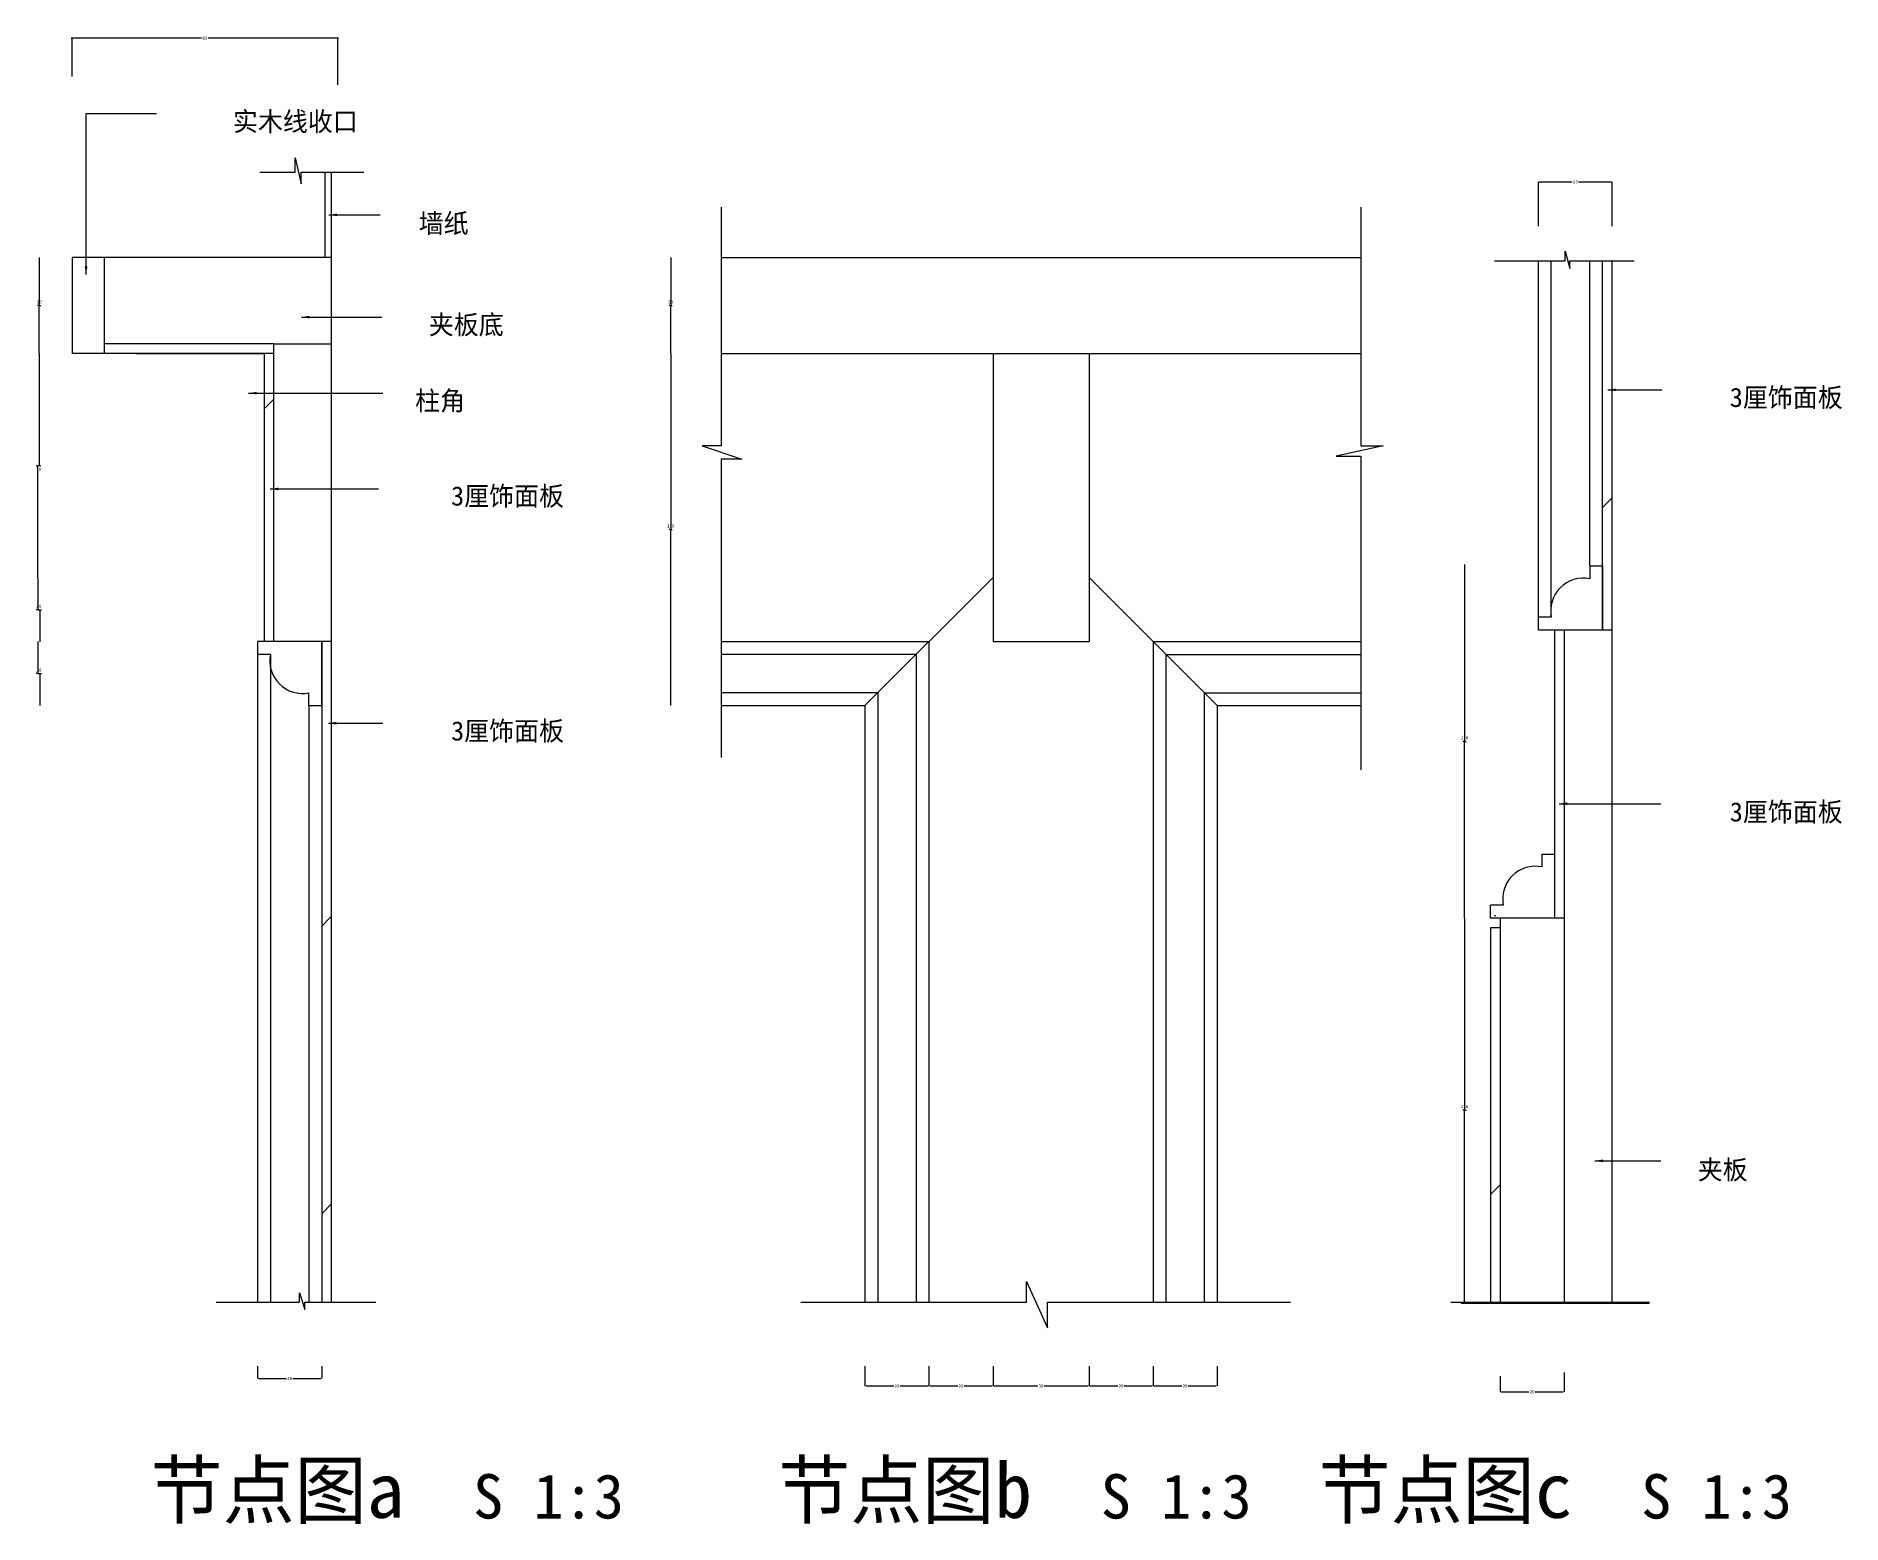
# Model space of a CAD drawing. Header units: metres. Extents: x 53265 to 57686, y 6208 to 9529.
# Drawn here: x 53265 to 53829, y 8446 to 8911 of the extents above; entities that cross this region are included whole.
import ezdxf

# ---------------------------------------------------------------- set-up
doc = ezdxf.new("R2010")
doc.units = ezdxf.units.M
doc.layers.add('7标住', color=1, linetype='Continuous')
doc.dimstyles.get("Standard").update_dxf_attribs({"dimtxt": 2.5, "dimasz": 2.5, "dimexe": 1.25, "dimexo": 0.625, "dimtad": 1, "dimcen": 2.5, "dimazin": 3, "dimtfac": 1, "dimtmove": 0, "dimatfit": 3})

# ---------------------------------------------------------------- blocks, each defined once
blk = doc.blocks.new('_CLOSEDFILLED')
at = {"color": 0, "linetype": 'BYBLOCK'}
blk.add_solid([(-1, 0.2), (0, 0), (-1, -0.2)], dxfattribs=at)
blk = doc.blocks.new('*D1')
for p, q in [((53524.09, 8495.21), (53524.09, 8489.06)), ((53544.09, 8495.21), (53544.09, 8489.06)), ((53524.34, 8489.06), (53533.09, 8489.06)), ((53535.09, 8489.06), (53543.84, 8489.06))]:
    blk.add_line(p, q)
at = {"layer": 'Defpoints'}
for p in [(53524.09, 8495.21), (53544.09, 8495.21), (53524.09, 8489.06)]:
    blk.add_point(p, dxfattribs=at)
at = {"layer": '7标住', "xscale": 0.25, "yscale": 0.25, "rotation": 180}
blk.add_blockref('_CLOSEDFILLED', (53524.09, 8489.06), dxfattribs=at)
at = {"layer": '7标住', "xscale": 0.25, "yscale": 0.25}
blk.add_blockref('_CLOSEDFILLED', (53544.09, 8489.06), dxfattribs=at)
at = {"layer": '7标住', "insert": (53534.09, 8489.06), "char_height": 1, "attachment_point": 5}
blk.add_mtext('20', dxfattribs=at)
blk = doc.blocks.new('*D2')
for p, q in [((53544.09, 8495.21), (53544.09, 8489.06)), ((53564.09, 8495.21), (53564.09, 8489.06)), ((53544.34, 8489.06), (53553.09, 8489.06)), ((53555.09, 8489.06), (53563.84, 8489.06))]:
    blk.add_line(p, q)
at = {"layer": 'Defpoints'}
for p in [(53544.09, 8495.21), (53564.09, 8495.21), (53544.09, 8489.06)]:
    blk.add_point(p, dxfattribs=at)
at = {"layer": '7标住', "xscale": 0.25, "yscale": 0.25, "rotation": 180}
blk.add_blockref('_CLOSEDFILLED', (53544.09, 8489.06), dxfattribs=at)
at = {"layer": '7标住', "xscale": 0.25, "yscale": 0.25}
blk.add_blockref('_CLOSEDFILLED', (53564.09, 8489.06), dxfattribs=at)
at = {"layer": '7标住', "insert": (53554.09, 8489.06), "char_height": 1, "attachment_point": 5}
blk.add_mtext('20', dxfattribs=at)
blk = doc.blocks.new('*D3')
for p, q in [((53564.09, 8495.21), (53564.09, 8489.06)), ((53594.09, 8495.21), (53594.09, 8489.06)), ((53564.34, 8489.06), (53578.09, 8489.06)), ((53580.09, 8489.06), (53593.84, 8489.06))]:
    blk.add_line(p, q)
at = {"layer": 'Defpoints'}
for p in [(53564.09, 8495.21), (53594.09, 8495.21), (53564.09, 8489.06)]:
    blk.add_point(p, dxfattribs=at)
at = {"layer": '7标住', "xscale": 0.25, "yscale": 0.25, "rotation": 180}
blk.add_blockref('_CLOSEDFILLED', (53564.09, 8489.06), dxfattribs=at)
at = {"layer": '7标住', "xscale": 0.25, "yscale": 0.25}
blk.add_blockref('_CLOSEDFILLED', (53594.09, 8489.06), dxfattribs=at)
at = {"layer": '7标住', "insert": (53579.09, 8489.06), "char_height": 1, "attachment_point": 5}
blk.add_mtext('30', dxfattribs=at)
blk = doc.blocks.new('*D4')
for p, q in [((53594.09, 8495.21), (53594.09, 8489.06)), ((53614.09, 8495.21), (53614.09, 8489.06)), ((53594.34, 8489.06), (53603.09, 8489.06)), ((53605.09, 8489.06), (53613.84, 8489.06))]:
    blk.add_line(p, q)
at = {"layer": 'Defpoints'}
for p in [(53594.09, 8495.21), (53614.09, 8495.21), (53594.09, 8489.06)]:
    blk.add_point(p, dxfattribs=at)
at = {"layer": '7标住', "xscale": 0.25, "yscale": 0.25, "rotation": 180}
blk.add_blockref('_CLOSEDFILLED', (53594.09, 8489.06), dxfattribs=at)
at = {"layer": '7标住', "xscale": 0.25, "yscale": 0.25}
blk.add_blockref('_CLOSEDFILLED', (53614.09, 8489.06), dxfattribs=at)
at = {"layer": '7标住', "insert": (53604.09, 8489.06), "char_height": 1, "attachment_point": 5}
blk.add_mtext('20', dxfattribs=at)
blk = doc.blocks.new('*D5')
for p, q in [((53614.09, 8495.21), (53614.09, 8489.06)), ((53634.09, 8495.21), (53634.09, 8489.06)), ((53614.34, 8489.06), (53623.09, 8489.06)), ((53625.09, 8489.06), (53633.84, 8489.06))]:
    blk.add_line(p, q)
at = {"layer": 'Defpoints'}
for p in [(53614.09, 8495.21), (53634.09, 8495.21), (53614.09, 8489.06)]:
    blk.add_point(p, dxfattribs=at)
at = {"layer": '7标住', "xscale": 0.25, "yscale": 0.25, "rotation": 180}
blk.add_blockref('_CLOSEDFILLED', (53614.09, 8489.06), dxfattribs=at)
at = {"layer": '7标住', "xscale": 0.25, "yscale": 0.25}
blk.add_blockref('_CLOSEDFILLED', (53634.09, 8489.06), dxfattribs=at)
at = {"layer": '7标住', "insert": (53624.09, 8489.06), "char_height": 1, "attachment_point": 5}
blk.add_mtext('20', dxfattribs=at)
blk = doc.blocks.new('*D6')
for p, q in [((53463.39, 8811.57), (53463.39, 8756.57)), ((53463.14, 8756.57), (53462.89, 8756.57)), ((53463.39, 8701.57), (53463.39, 8756.57)), ((53463.39, 8756.57), (53463.39, 8756.57)), ((53463.64, 8756.57), (53463.89, 8756.57))]:
    blk.add_line(p, q)
at = {"layer": 'Defpoints'}
for p in [(53463.39, 8811.57), (53463.39, 8756.57), (53463.39, 8701.57)]:
    blk.add_point(p, dxfattribs=at)
at = {"layer": '7标住', "xscale": 0.25, "yscale": 0.25}
blk.add_blockref('_CLOSEDFILLED', (53463.39, 8756.57), dxfattribs=at)
at = {"layer": '7标住', "xscale": 0.25, "yscale": 0.25, "rotation": 180}
blk.add_blockref('_CLOSEDFILLED', (53463.39, 8756.57), dxfattribs=at)
at = {"layer": '7标住', "insert": (53463.39, 8757.695), "char_height": 1, "attachment_point": 5}
blk.add_mtext('110', dxfattribs=at)
blk = doc.blocks.new('*D7')
for p, q in [((53463.39, 8841.57), (53463.39, 8826.57)), ((53463.14, 8826.57), (53462.89, 8826.57)), ((53463.39, 8811.57), (53463.39, 8826.57)), ((53463.39, 8826.57), (53463.39, 8826.57)), ((53463.64, 8826.57), (53463.89, 8826.57))]:
    blk.add_line(p, q)
at = {"layer": 'Defpoints'}
for p in [(53463.39, 8841.57), (53463.39, 8826.57), (53463.39, 8811.57)]:
    blk.add_point(p, dxfattribs=at)
at = {"layer": '7标住', "xscale": 0.25, "yscale": 0.25}
blk.add_blockref('_CLOSEDFILLED', (53463.39, 8826.57), dxfattribs=at)
at = {"layer": '7标住', "xscale": 0.25, "yscale": 0.25, "rotation": 180}
blk.add_blockref('_CLOSEDFILLED', (53463.39, 8826.57), dxfattribs=at)
at = {"layer": '7标住', "insert": (53463.39, 8827.695), "char_height": 1, "attachment_point": 5}
blk.add_mtext('30', dxfattribs=at)
blk = doc.blocks.new('*D8')
for p, q in [((53316.83, 8910.07), (53276.08, 8910.07)), ((53276.33, 8898.13), (53276.33, 8910.07)), ((53359.58, 8910.07), (53318.83, 8910.07)), ((53359.33, 8895.47), (53359.33, 8910.07))]:
    blk.add_line(p, q)
at = {"layer": 'Defpoints'}
for p in [(53359.33, 8910.07), (53276.33, 8898.13), (53359.33, 8895.47)]:
    blk.add_point(p, dxfattribs=at)
at = {"layer": '7标住', "xscale": 0.25, "yscale": 0.25}
blk.add_blockref('_CLOSEDFILLED', (53276.33, 8910.07), dxfattribs=at)
at = {"layer": '7标住', "xscale": 0.25, "yscale": 0.25, "rotation": 180}
blk.add_blockref('_CLOSEDFILLED', (53359.33, 8910.07), dxfattribs=at)
at = {"layer": '7标住', "insert": (53317.83, 8910.07), "char_height": 1, "attachment_point": 5}
blk.add_mtext('83', dxfattribs=at)
blk = doc.blocks.new('*D16')
for p, q in [((53334.33, 8495.21), (53334.33, 8491.39)), ((53354.33, 8495.21), (53354.33, 8491.39)), ((53334.58, 8491.39), (53343.33, 8491.39)), ((53345.33, 8491.39), (53354.08, 8491.39))]:
    blk.add_line(p, q)
at = {"layer": 'Defpoints'}
for p in [(53334.33, 8495.21), (53354.33, 8495.21), (53334.33, 8491.39)]:
    blk.add_point(p, dxfattribs=at)
at = {"layer": '7标住', "xscale": 0.25, "yscale": 0.25, "rotation": 180}
blk.add_blockref('_CLOSEDFILLED', (53334.33, 8491.39), dxfattribs=at)
at = {"layer": '7标住', "xscale": 0.25, "yscale": 0.25}
blk.add_blockref('_CLOSEDFILLED', (53354.33, 8491.39), dxfattribs=at)
at = {"layer": '7标住', "insert": (53344.33, 8491.39), "char_height": 1, "attachment_point": 5}
blk.add_mtext('20', dxfattribs=at)
blk = doc.blocks.new('*D17')
for p, q in [((53266.07, 8841.57), (53266.07, 8826.57)), ((53265.82, 8826.57), (53265.57, 8826.57)), ((53266.07, 8811.57), (53266.07, 8826.57)), ((53266.07, 8826.57), (53266.07, 8826.57)), ((53266.32, 8826.57), (53266.57, 8826.57))]:
    blk.add_line(p, q)
at = {"layer": 'Defpoints'}
for p in [(53266.07, 8841.57), (53266.07, 8826.57), (53266.07, 8811.57)]:
    blk.add_point(p, dxfattribs=at)
at = {"layer": '7标住', "xscale": 0.25, "yscale": 0.25}
blk.add_blockref('_CLOSEDFILLED', (53266.07, 8826.57), dxfattribs=at)
at = {"layer": '7标住', "xscale": 0.25, "yscale": 0.25, "rotation": 180}
blk.add_blockref('_CLOSEDFILLED', (53266.07, 8826.57), dxfattribs=at)
at = {"layer": '7标住', "insert": (53266.07, 8827.695), "char_height": 1, "attachment_point": 5}
blk.add_mtext('30', dxfattribs=at)
blk = doc.blocks.new('*D18')
for p, q in [((53266.07, 8811.57), (53266.07, 8776.53)), ((53265.41, 8776.53), (53265.16, 8776.53)), ((53265.66, 8741.48), (53265.66, 8776.53)), ((53266.07, 8776.53), (53265.66, 8776.53)), ((53266.32, 8776.53), (53266.57, 8776.53))]:
    blk.add_line(p, q)
at = {"layer": 'Defpoints'}
for p in [(53266.07, 8811.57), (53266.07, 8776.53), (53265.66, 8741.48)]:
    blk.add_point(p, dxfattribs=at)
at = {"layer": '7标住', "xscale": 0.25, "yscale": 0.25, "rotation": 180}
blk.add_blockref('_CLOSEDFILLED', (53265.66, 8776.53), dxfattribs=at)
at = {"layer": '7标住', "xscale": 0.25, "yscale": 0.25}
blk.add_blockref('_CLOSEDFILLED', (53266.07, 8776.53), dxfattribs=at)
at = {"layer": '7标住', "insert": (53265.865, 8775.405), "char_height": 1, "attachment_point": 5}
blk.add_mtext('70', dxfattribs=at)
blk = doc.blocks.new('*D19')
for p, q in [((53265.66, 8721.57), (53265.66, 8711.57)), ((53265.41, 8711.57), (53265.16, 8711.57)), ((53265.66, 8711.57), (53266.34, 8711.57)), ((53266.34, 8701.57), (53266.34, 8711.57)), ((53266.59, 8711.57), (53266.84, 8711.57))]:
    blk.add_line(p, q)
at = {"layer": 'Defpoints'}
for p in [(53265.66, 8721.57), (53265.66, 8711.57), (53266.34, 8701.57)]:
    blk.add_point(p, dxfattribs=at)
at = {"layer": '7标住', "xscale": 0.25, "yscale": 0.25}
blk.add_blockref('_CLOSEDFILLED', (53265.66, 8711.57), dxfattribs=at)
at = {"layer": '7标住', "xscale": 0.25, "yscale": 0.25, "rotation": 180}
blk.add_blockref('_CLOSEDFILLED', (53266.34, 8711.57), dxfattribs=at)
at = {"layer": '7标住', "insert": (53266, 8712.695), "char_height": 1, "attachment_point": 5}
blk.add_mtext('20', dxfattribs=at)
blk = doc.blocks.new('*D32')
for p, q in [((53265.66, 8741.48), (53265.66, 8731.48)), ((53265.41, 8731.48), (53265.16, 8731.48)), ((53265.66, 8731.48), (53266.34, 8731.48)), ((53266.34, 8721.48), (53266.34, 8731.48)), ((53266.59, 8731.48), (53266.84, 8731.48))]:
    blk.add_line(p, q)
at = {"layer": 'Defpoints'}
for p in [(53265.66, 8741.48), (53265.66, 8731.48), (53266.34, 8721.48)]:
    blk.add_point(p, dxfattribs=at)
at = {"layer": '7标住', "xscale": 0.25, "yscale": 0.25}
blk.add_blockref('_CLOSEDFILLED', (53265.66, 8731.48), dxfattribs=at)
at = {"layer": '7标住', "xscale": 0.25, "yscale": 0.25, "rotation": 180}
blk.add_blockref('_CLOSEDFILLED', (53266.34, 8731.48), dxfattribs=at)
at = {"layer": '7标住', "insert": (53266, 8732.605), "char_height": 1, "attachment_point": 5}
blk.add_mtext('20', dxfattribs=at)
blk = doc.blocks.new('*D33')
for p, q in [((53722.54, 8492.15), (53722.54, 8487.25)), ((53742.54, 8493.25), (53742.54, 8487.25)), ((53722.79, 8487.25), (53731.54, 8487.25)), ((53733.54, 8487.25), (53742.29, 8487.25))]:
    blk.add_line(p, q)
at = {"layer": 'Defpoints'}
for p in [(53722.54, 8492.15), (53742.54, 8493.25), (53722.54, 8487.25)]:
    blk.add_point(p, dxfattribs=at)
at = {"layer": '7标住', "xscale": 0.25, "yscale": 0.25, "rotation": 180}
blk.add_blockref('_CLOSEDFILLED', (53722.54, 8487.25), dxfattribs=at)
at = {"layer": '7标住', "xscale": 0.25, "yscale": 0.25}
blk.add_blockref('_CLOSEDFILLED', (53742.54, 8487.25), dxfattribs=at)
at = {"layer": '7标住', "insert": (53732.54, 8487.25), "char_height": 1, "attachment_point": 5}
blk.add_mtext('20', dxfattribs=at)
blk = doc.blocks.new('*D34')
for p, q in [((53734.54, 8851.35), (53734.54, 8865.2)), ((53734.79, 8865.2), (53745.04, 8865.2)), ((53747.04, 8865.2), (53757.29, 8865.2)), ((53757.54, 8851.35), (53757.54, 8865.2))]:
    blk.add_line(p, q)
at = {"layer": 'Defpoints'}
for p in [(53734.54, 8865.2), (53734.54, 8851.35), (53757.54, 8851.35)]:
    blk.add_point(p, dxfattribs=at)
at = {"layer": '7标住', "xscale": 0.25, "yscale": 0.25, "rotation": 180}
blk.add_blockref('_CLOSEDFILLED', (53734.54, 8865.2), dxfattribs=at)
at = {"layer": '7标住', "xscale": 0.25, "yscale": 0.25}
blk.add_blockref('_CLOSEDFILLED', (53757.54, 8865.2), dxfattribs=at)
at = {"layer": '7标住', "insert": (53746.04, 8865.2), "char_height": 1, "attachment_point": 5}
blk.add_mtext('23', dxfattribs=at)
blk = doc.blocks.new('*D35')
for p, q in [((53711.41, 8635.2), (53711.41, 8575.2)), ((53711.16, 8575.2), (53710.91, 8575.2)), ((53711.41, 8515.2), (53711.41, 8575.2)), ((53711.41, 8575.2), (53711.41, 8575.2)), ((53711.66, 8575.2), (53711.91, 8575.2))]:
    blk.add_line(p, q)
at = {"layer": 'Defpoints'}
for p in [(53711.41, 8635.2), (53711.41, 8575.2), (53711.41, 8515.2)]:
    blk.add_point(p, dxfattribs=at)
at = {"layer": '7标住', "xscale": 0.25, "yscale": 0.25}
blk.add_blockref('_CLOSEDFILLED', (53711.41, 8575.2), dxfattribs=at)
at = {"layer": '7标住', "xscale": 0.25, "yscale": 0.25, "rotation": 180}
blk.add_blockref('_CLOSEDFILLED', (53711.41, 8575.2), dxfattribs=at)
at = {"layer": '7标住', "insert": (53711.41, 8576.325), "char_height": 1, "attachment_point": 5}
blk.add_mtext('120', dxfattribs=at)
blk = doc.blocks.new('*D36')
for p, q in [((53711.41, 8745.62), (53711.41, 8690.41)), ((53711.16, 8690.41), (53710.91, 8690.41)), ((53711.41, 8635.2), (53711.41, 8690.41)), ((53711.41, 8690.41), (53711.41, 8690.41)), ((53711.66, 8690.41), (53711.91, 8690.41))]:
    blk.add_line(p, q)
at = {"layer": 'Defpoints'}
for p in [(53711.41, 8745.62), (53711.41, 8690.41), (53711.41, 8635.2)]:
    blk.add_point(p, dxfattribs=at)
at = {"layer": '7标住', "xscale": 0.25, "yscale": 0.25}
blk.add_blockref('_CLOSEDFILLED', (53711.41, 8690.41), dxfattribs=at)
at = {"layer": '7标住', "xscale": 0.25, "yscale": 0.25, "rotation": 180}
blk.add_blockref('_CLOSEDFILLED', (53711.41, 8690.41), dxfattribs=at)
at = {"layer": '7标住', "insert": (53711.41, 8691.535), "char_height": 1, "attachment_point": 5}
blk.add_mtext('110', dxfattribs=at)

msp = doc.modelspace()

# ---------------------------------------------------------------- hatches: boundary and pattern name
h = msp.add_hatch()
h.set_pattern_fill('ANSI31', scale=20)
h.paths.add_polyline_path([(53757.54, 8840.52), (53754.54, 8840.52), (53754.54, 8725.2), (53757.54, 8725.2)])
h = msp.add_hatch()
h.set_pattern_fill('ANSI31', scale=20)
h.paths.add_polyline_path([(53286.33, 8814.57), (53286.33, 8811.57), (53339.33, 8811.57), (53339.33, 8814.57)])
h.paths.add_polyline_path([(53336.33, 8741.57), (53336.33, 8721.57), (53339.33, 8721.57), (53339.33, 8811.57), (53336.33, 8811.57)])
h = msp.add_hatch()
h.set_pattern_fill('DOTS', scale=20)
h.paths.add_polyline_path([(53734.54, 8725.2), (53734.54, 8729.2), (53738.54, 8729.2, -0.54), (53750.54, 8741.2), (53750.54, 8745.2), (53754.54, 8745.2), (53754.54, 8725.2)])
h = msp.add_hatch()
h.set_pattern_fill('DOTS', scale=20)
h.paths.add_polyline_path([(53334.33, 8721.57), (53334.33, 8717.57), (53338.33, 8717.57, 0.54), (53350.33, 8705.57), (53350.33, 8701.57), (53354.33, 8701.57), (53354.33, 8721.57)])
h = msp.add_hatch()
h.set_pattern_fill('ANSI31', scale=20)
h.paths.add_polyline_path([(53357.33, 8721.57), (53354.33, 8721.57), (53354.33, 8515.21), (53357.33, 8515.21)])
h = msp.add_hatch()
h.set_pattern_fill('DOTS', scale=20)
h.paths.add_polyline_path([(53719.54, 8635.2), (53719.54, 8639.2), (53723.54, 8639.2, -0.54), (53735.54, 8651.2), (53735.54, 8655.2), (53739.54, 8655.2), (53739.54, 8635.2)])
h = msp.add_hatch()
h.set_pattern_fill('ANSI31', scale=20)
h.paths.add_polyline_path([(53719.54, 8515.2), (53722.54, 8515.2), (53722.54, 8632.2), (53719.54, 8632.2)])

# ---------------------------------------------------------------- linework, layer by layer
for p, q in [((53355.33, 8868.27), (53355.33, 8841.57)), ((53357.33, 8868.27), (53357.33, 8515.21)), ((53276.33, 8841.57), (53276.33, 8811.57)), ((53357.33, 8841.57), (53276.33, 8841.57)), ((53286.33, 8841.57), (53286.33, 8811.57)), ((53479.17, 8841.57), (53679.01, 8841.57)), ((53734.54, 8729.2), (53734.54, 8840.5)), ((53738.54, 8729.2), (53738.54, 8840.5)), ((53750.54, 8745.2), (53750.54, 8840.52)), ((53754.54, 8725.2), (53754.54, 8840.52)), ((53757.54, 8515.2), (53757.54, 8840.52)), ((53339.33, 8814.57), (53286.33, 8814.57)), ((53339.33, 8814.57), (53339.33, 8721.57)), ((53339.33, 8814.57), (53357.33, 8814.57)), ((53339.33, 8811.57), (53276.33, 8811.57)), ((53296.33, 8811.57), (53336.33, 8811.57)), ((53336.33, 8811.57), (53336.33, 8721.57)), ((53336.33, 8811.57), (53336.33, 8741.57)), ((53336.33, 8811.57), (53336.33, 8741.57)), ((53479.17, 8811.57), (53679.01, 8811.57)), ((53564.09, 8811.57), (53564.09, 8721.57)), ((53594.09, 8811.57), (53594.09, 8721.57)), ((53524.09, 8701.57), (53564.09, 8741.57)), ((53634.09, 8701.57), (53594.09, 8741.57)), ((53750.54, 8745.2), (53754.54, 8745.2)), ((53750.54, 8745.2), (53750.54, 8741.2)), ((53754.54, 8745.2), (53754.54, 8725.2)), ((53738.54, 8729.2), (53734.54, 8729.2)), ((53734.54, 8725.2), (53734.54, 8729.2)), ((53757.54, 8725.2), (53734.54, 8725.2)), ((53739.54, 8725.2), (53739.54, 8655.2)), ((53742.54, 8725.2), (53742.54, 8635.2)), ((53357.33, 8721.57), (53334.33, 8721.57)), ((53334.33, 8721.57), (53334.33, 8717.57)), ((53338.33, 8717.57), (53334.33, 8717.57)), ((53334.33, 8717.57), (53334.33, 8515.2)), ((53338.33, 8717.57), (53338.33, 8515.2)), ((53354.33, 8701.57), (53354.33, 8721.57)), ((53354.33, 8721.57), (53354.33, 8515.21)), ((53479.17, 8721.57), (53544.09, 8721.57)), ((53540.09, 8717.57), (53479.17, 8717.57)), ((53540.09, 8717.57), (53540.09, 8515.21)), ((53544.09, 8721.57), (53544.09, 8515.21)), ((53564.09, 8721.57), (53594.09, 8721.57)), ((53614.09, 8721.57), (53614.09, 8515.21)), ((53614.09, 8721.57), (53679.01, 8721.57)), ((53618.09, 8717.57), (53618.09, 8515.21)), ((53618.09, 8717.57), (53679.01, 8717.57)), ((53350.33, 8701.57), (53350.33, 8705.57)), ((53350.33, 8701.57), (53354.33, 8701.57)), ((53350.33, 8701.57), (53350.33, 8515.21)), ((53528.09, 8705.57), (53479.17, 8705.57)), ((53479.17, 8701.57), (53524.09, 8701.57)), ((53524.09, 8701.57), (53524.09, 8515.21)), ((53528.09, 8705.57), (53528.09, 8515.21)), ((53630.09, 8705.57), (53630.09, 8515.21)), ((53630.09, 8705.57), (53679.01, 8705.57)), ((53634.09, 8701.57), (53634.09, 8515.21)), ((53634.09, 8701.57), (53679.01, 8701.57)), ((53735.54, 8655.2), (53739.54, 8655.2)), ((53735.54, 8655.2), (53735.54, 8651.2)), ((53739.54, 8655.2), (53739.54, 8635.2)), ((53723.54, 8639.2), (53719.54, 8639.2)), ((53719.54, 8635.2), (53719.54, 8639.2)), ((53742.54, 8635.2), (53719.54, 8635.2)), ((53722.54, 8635.2), (53722.54, 8515.2)), ((53742.54, 8635.2), (53742.54, 8515.2)), ((53722.54, 8632.2), (53719.54, 8632.2)), ((53719.54, 8632.2), (53719.54, 8515.2)), ((53707.09, 8515.2), (53769.25, 8515.2))]:
    msp.add_line(p, q)
for points in [[(53334.98, 8868.27), (53346.05, 8868.27), (53346.05, 8872.71), (53347.94, 8864.54), (53347.94, 8868.27), (53367.46, 8868.27)], [(53479.17, 8857.32), (53479.17, 8782.75), (53473.17, 8782.75), (53485.56, 8778.58), (53479.17, 8778.58), (53479.17, 8685.38)], [(53679.01, 8857.32), (53679.01, 8782.75), (53685.98, 8782.75), (53671.29, 8779.55), (53679.01, 8779.55), (53679.01, 8681.53)], [(53720.77, 8840.5), (53742.88, 8840.5), (53742.88, 8843.52), (53744.34, 8838.17), (53744.34, 8840.52), (53764.39, 8840.52)], [(53504.09, 8515.21), (53574.59, 8515.21), (53574.59, 8521.71), (53581.09, 8507.21), (53581.09, 8515.21), (53657.09, 8515.21)], [(53321.39, 8515.2), (53347.42, 8515.2), (53347.42, 8518.18), (53349.08, 8512.94), (53349.08, 8515.21), (53371.22, 8515.21)], [(53710.41, 8514.89), (53769.25, 8514.89)]]:
    msp.add_lwpolyline(points)
for centre, start, end in [((53748.54, 8731.2), 78.7, 191.3), ((53348.33, 8715.58), 168.7, 281.3), ((53733.54, 8641.2), 78.7, 191.3)]:
    msp.add_arc(centre, 10.2, start, end)

# ---------------------------------------------------------------- texts
for s, height, p in [('节点图a', 17.31, (53300.9, 8447.85)), ('节点图b', 17.31, (53497.01, 8447.85)), ('节点图c', 17.31, (53665.85, 8447.85)), ('S 1:3', 13.85, (53401.65, 8447.64)), ('S 1:3', 13.85, (53597.76, 8447.64)), ('S 1:3', 13.85, (53766.6, 8447.64))]:
    msp.add_text(s, height=height).set_placement(p)
at = {"char_height": 6, "attachment_point": 1}
for s, insert in [('实木线收口', (53326.61, 8887.06)), ('墙纸', (53384.66, 8855.26)), ('夹板底', (53387.82, 8823.59)), ('柱角', (53383.52, 8799.82)), ('3厘饰面板', (53794.3, 8800.87)), ('3厘饰面板', (53394.77, 8770.07)), ('3厘饰面板', (53394.77, 8696.69)), ('3厘饰面板', (53794.3, 8671.39)), ('夹板', (53784.29, 8559.58))]:
    msp.add_mtext(s, dxfattribs=dict(at, insert=insert))

# ---------------------------------------------------------------- dimensions: what is measured, and where the dimension line sits
at = {"layer": '7标住'}
dim = msp.add_linear_dim(base=(53359.33, 8910.07), p1=(53359.33, 8895.47), p2=(53276.33, 8898.13), dimstyle='Standard', dxfattribs=at)
dim.commit()
dim.dimension.update_dxf_attribs({"geometry": '*D8', "text_midpoint": (53317.83, 8910.07)})
for base, p1, p2, text, picture, middle in [((53734.54, 8865.2), (53734.54, 8851.35), (53757.54, 8851.35), '23', '*D34', (53746.04, 8865.2)), ((53266.07, 8826.57), (53266.07, 8841.57), (53266.07, 8811.57), '30', '*D17', (53266.07, 8827.695)), ((53463.39, 8826.57), (53463.39, 8811.57), (53463.39, 8841.57), '30', '*D7', (53463.39, 8827.695)), ((53266.07, 8776.53), (53266.07, 8811.57), (53265.66, 8741.48), '70', '*D18', (53265.865, 8775.405)), ((53463.39, 8756.57), (53463.39, 8701.57), (53463.39, 8811.57), '110', '*D6', (53463.39, 8757.695)), ((53711.41, 8690.41), (53711.41, 8635.2), (53711.41, 8745.62), '110', '*D36', (53711.41, 8691.535)), ((53265.66, 8731.48), (53265.66, 8741.48), (53266.34, 8721.48), '20', '*D32', (53266, 8732.605)), ((53265.66, 8711.57), (53265.66, 8721.57), (53266.34, 8701.57), '20', '*D19', (53266, 8712.695)), ((53711.41, 8575.2), (53711.41, 8515.2), (53711.41, 8635.2), '120', '*D35', (53711.41, 8576.325)), ((53334.33, 8491.39), (53334.33, 8495.21), (53354.33, 8495.21), '20', '*D16', (53344.33, 8491.39)), ((53524.09, 8489.06), (53524.09, 8495.21), (53544.09, 8495.21), '20', '*D1', (53534.09, 8489.06)), ((53544.09, 8489.06), (53544.09, 8495.21), (53564.09, 8495.21), '20', '*D2', (53554.09, 8489.06)), ((53564.09, 8489.06), (53564.09, 8495.21), (53594.09, 8495.21), '30', '*D3', (53579.09, 8489.06)), ((53594.09, 8489.06), (53594.09, 8495.21), (53614.09, 8495.21), '20', '*D4', (53604.09, 8489.06)), ((53614.09, 8489.06), (53614.09, 8495.21), (53634.09, 8495.21), '20', '*D5', (53624.09, 8489.06)), ((53722.54, 8487.25), (53722.54, 8492.15), (53742.54, 8493.25), '20', '*D33', (53732.54, 8487.25))]:
    dim = msp.add_linear_dim(base=base, p1=p1, p2=p2, text=text, dimstyle='Standard', dxfattribs=at)
    dim.commit()
    dim.dimension.update_dxf_attribs({"geometry": picture, "text_midpoint": middle})

# ---------------------------------------------------------------- leaders
for points in [[(53280.72, 8836.26), (53280.72, 8886.59), (53302.77, 8886.59)], [(53356.6, 8854.89), (53372.58, 8854.89)], [(53347.99, 8822.96), (53373.14, 8822.96)], [(53331.48, 8799.19), (53373.4, 8799.19)], [(53756.15, 8800.24), (53773.11, 8800.24)], [(53338.24, 8769.27), (53372.07, 8769.27)], [(53356.44, 8696.07), (53373.4, 8696.07)], [(53741.03, 8670.95), (53772.8, 8670.95)], [(53752.14, 8559.38), (53772.8, 8559.38)]]:
    msp.add_leader(points, dimstyle='Standard')

doc.saveas('drawing.dxf')
